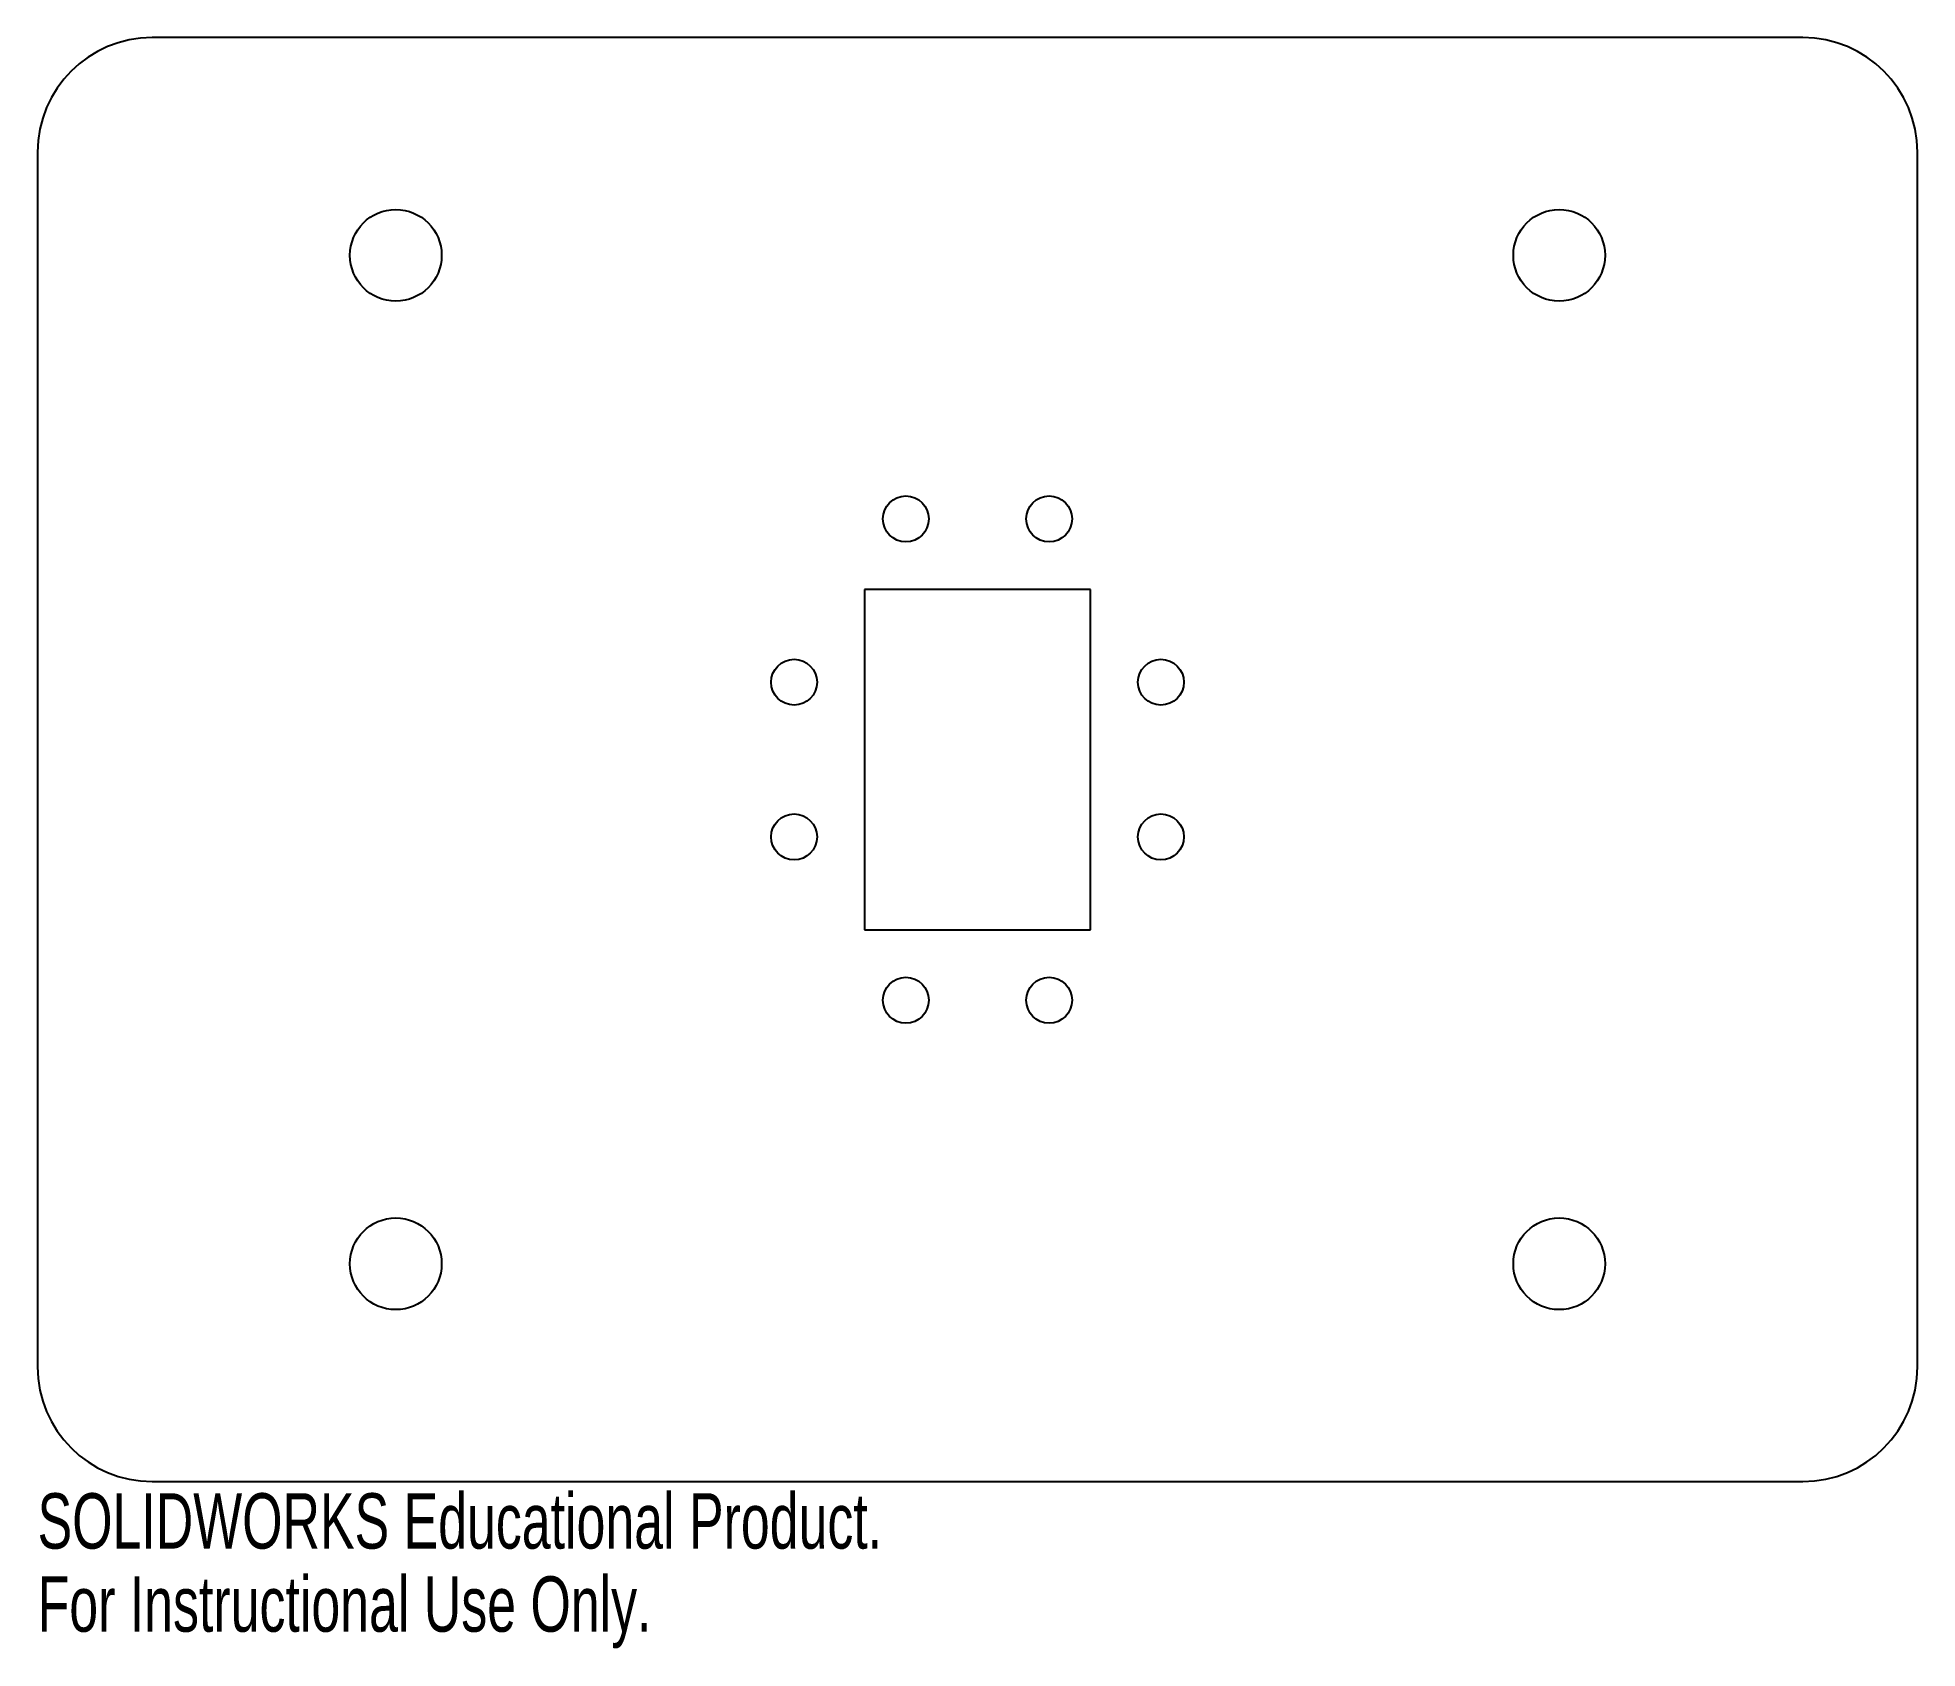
# Model space of a CAD drawing. Header units: millimetres. Extents: x -164 to 0, y -15 to 126.
import ezdxf

# ---------------------------------------------------------------- set-up
doc = ezdxf.new("R2010")
doc.units = ezdxf.units.MM
doc.styles.add('SLDTEXTSTYLE0', font='TXT', dxfattribs={"width": 0.7})

msp = doc.modelspace()

# ---------------------------------------------------------------- linework, layer by layer
at = {"color": 7, "linetype": 'Continuous', "lineweight": 25}
for p, q in [((-10, 126), (-154, 126)), ((-164, 116), (-164, 10)), ((0, 10), (0, 116)), ((-91.85, 77.85), (-91.85, 48.15)), ((-72.15, 77.85), (-91.85, 77.85)), ((-72.15, 48.15), (-72.15, 77.85)), ((-91.85, 48.15), (-72.15, 48.15)), ((-154, 0), (-10, 0))]:
    msp.add_line(p, q, dxfattribs=at)
for centre, radius in [((-132.75, 107), 4), ((-31.25, 107), 4), ((-88.25, 84), 2), ((-75.75, 84), 2), ((-98, 69.75), 2), ((-66, 69.75), 2), ((-98, 56.25), 2), ((-66, 56.25), 2), ((-88.25, 42), 2), ((-75.75, 42), 2), ((-132.75, 19), 4), ((-31.25, 19), 4)]:
    msp.add_circle(centre, radius, dxfattribs=at)
for centre, start, end in [((-154, 116), 90, 180), ((-10, 116), 0, 90), ((-154, 10), 180, 270), ((-10, 10), 270, 0)]:
    msp.add_arc(centre, 10, start, end, dxfattribs=at)

# ---------------------------------------------------------------- texts
at = {"color": 7, "linetype": 'Continuous', "char_height": 4.8336, "attachment_point": 1, "style": 'SLDTEXTSTYLE0'}
for s, insert in [('SOLIDWORKS Educational Product.', (-164, -1.02)), ('For Instructional Use Only.', (-164, -8.27))]:
    msp.add_mtext(s, dxfattribs=dict(at, insert=insert))

doc.saveas('drawing.dxf')
